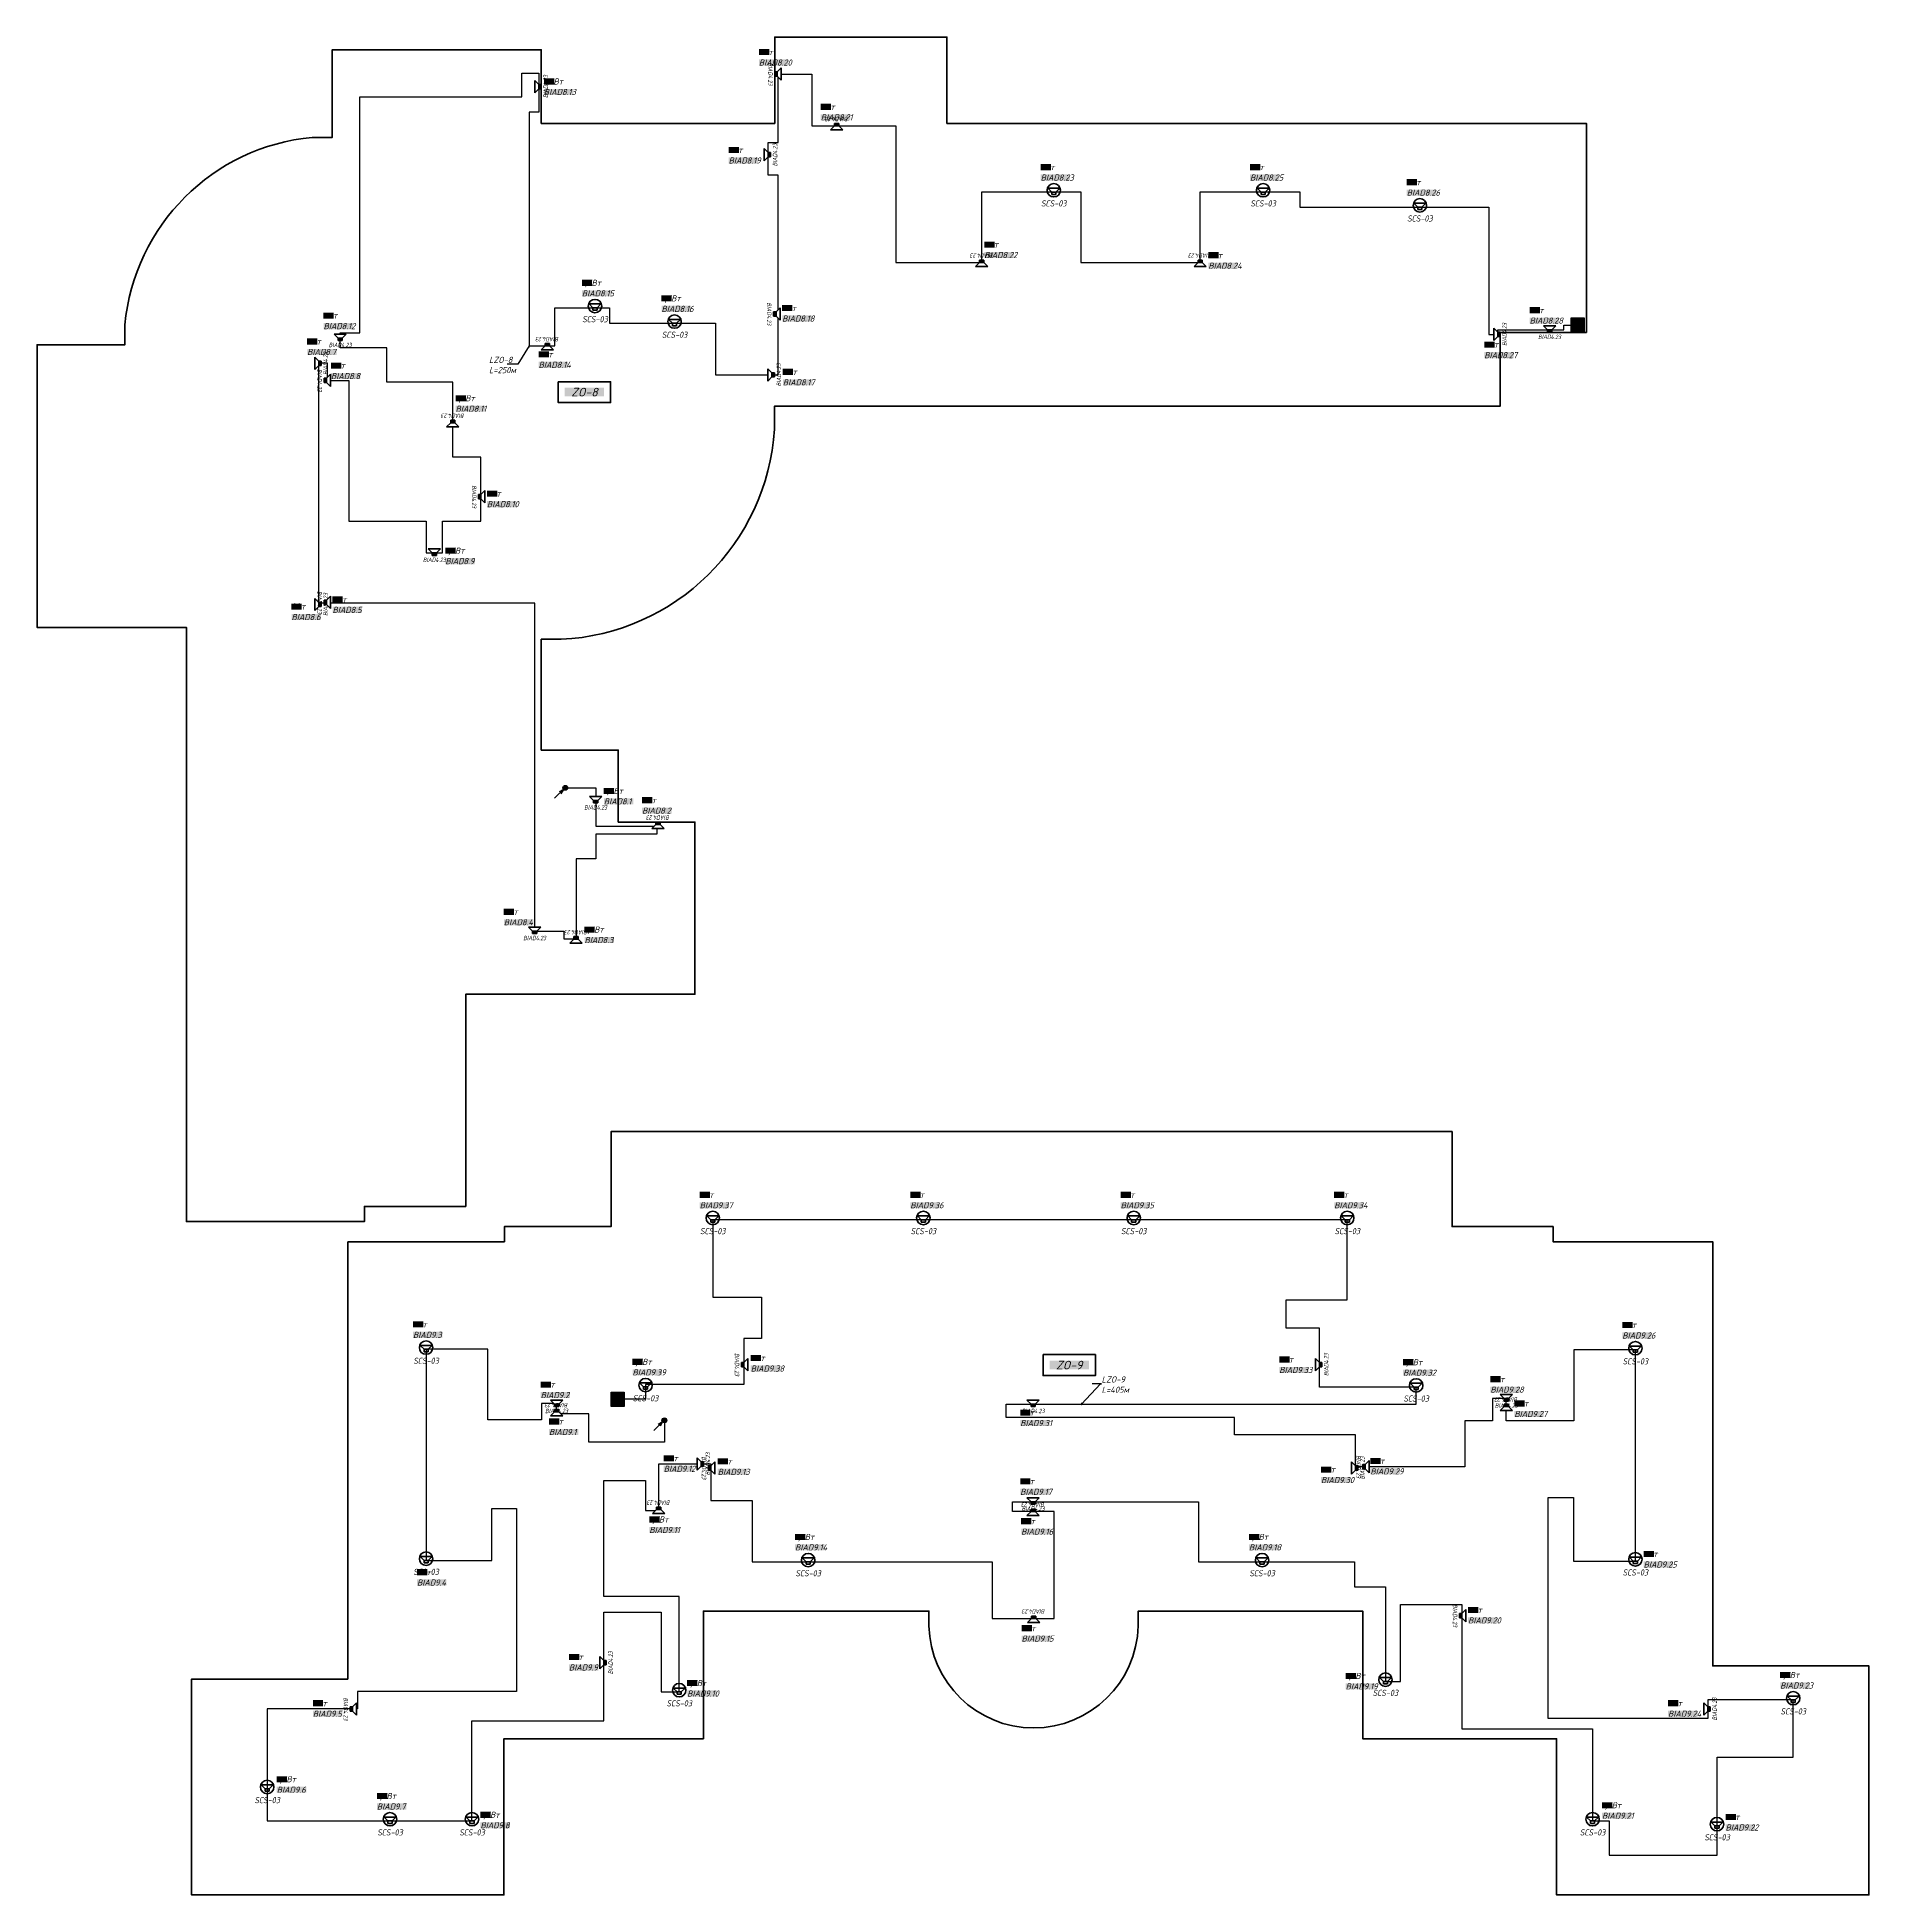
# Model space of a CAD drawing. Extents: x -36024 to 901374, y -269512 to -2349.
# Drawn here: x 565870 to 640366, y -124030 to -48475 of the extents above; entities that cross this region are included whole.
import ezdxf
from ezdxf import colors
from ezdxf.entities.mleader import LeaderData, LeaderLine
from ezdxf.enums import TextEntityAlignment as Align
from ezdxf.math import Vec2, Vec3

# ---------------------------------------------------------------- set-up
doc = ezdxf.new("R2010")
doc.units = 0
doc.header["$LTSCALE"] = 100
doc.set_wipeout_variables(frame=1)
doc.linetypes.add('CONTI', pattern=[0])
doc.layers.get('Defpoints').update_dxf_attribs({"color": 42})
for name, color, linetype in [('_1', 7, 'Continuous'), ('_СОУЭ_Аннотации', 7, 'Continuous'), ('ODG - Проводка', 3, 'Continuous')]:
    doc.layers.add(name, color=color, linetype=linetype)
for name, color, linetype, lineweight in [('_13_СОУЭ_линии', 5, 'Continuous', 70), ('_СОУЭ Оповещение_речевое', 7, 'Continuous', 30), ('НО Оповещатели Речь', 5, 'Continuous', 50), ('Радио', 5, 'Continuous', 30)]:
    doc.layers.add(name, color=color, linetype=linetype, lineweight=lineweight)
doc.styles.add('OlympDesign', font='isocpeui.ttf', dxfattribs={"height": 250})
doc.linetypes.add('Открыто в трубе', pattern='A,2,[1,BDG_GOST,S=1,R=0,X=0,Y=0],-4', length=6)

# ---------------------------------------------------------------- blocks, each defined once
blk = doc.blocks.new('*U75')
at = {"layer": 'НО Оповещатели Речь', "color": 5}
for p, q in [((-84, -184), (-242, -26)), ((-242, -26), (242, -26)), ((-84, -184), (84, -184)), ((-84, -281), (-84, -184)), ((84, -281), (-84, -281)), ((84, -184), (242, -26)), ((84, -281), (84, -184))]:
    blk.add_line(p, q, dxfattribs=at)
blk.add_circle((0, -114), 273, dxfattribs=at)
at = {"layer": 'Defpoints', "lineweight": 50, "ltscale": 100, "style": 'OlympDesign', "width": 0.8}
blk.add_text('SСS-03', height=250, dxfattribs=at).set_placement((0, -649), align=Align.MIDDLE_CENTER)
blk = doc.blocks.new('*U74')
at = {"color": 5}
blk.add_wipeout([(-348, 366), (348, 366), (121, 140), (121, 0), (-121, 0), (-121, 140)], dxfattribs=at).dxf.layer = 'НО Оповещатели Речь'
at = {"layer": 'НО Оповещатели Речь'}
h = blk.add_hatch(color=5, dxfattribs=at)
h.dxf.hatch_style = 1
h.set_gradient(color1=(0, 0, 255), color2=(0, 0, 255), tint=1)
h.paths.add_polyline_path([(-121, 0), (121, 0), (121, 140), (-121, 140)])
at = {"layer": 'НО Оповещатели Речь', "color": 5}
for p, q in [((-121, 140), (-348, 366)), ((-348, 366), (348, 366)), ((121, 140), (-121, 140)), ((-121, 140), (-121, 0)), ((-121, 0), (121, 0)), ((121, 140), (348, 366)), ((121, 0), (121, 140))]:
    blk.add_line(p, q, dxfattribs=at)
at = {"layer": 'Defpoints', "lineweight": 50, "ltscale": 100, "style": 'OlympDesign', "width": 0.8}
blk.add_text('BIAD4.23', height=250, dxfattribs=at).set_placement((0, -250), align=Align.MIDDLE_CENTER)
blk = doc.blocks.new('*U90')
at = {"layer": 'ODG - Проводка'}
h = blk.add_hatch(color=0, dxfattribs=at)
edge = h.paths.add_edge_path()
edge.add_arc((0, 0), 50, 0, 360)
at = {"layer": 'ODG - Проводка', "color": 0}
for points in [[(0, 0), (212, 212)], [(35, 35), (85, 122)], [(35, 35), (122, 85)]]:
    blk.add_lwpolyline(points, dxfattribs=at)
blk.add_circle((0, 0), 50, dxfattribs=at)
blk = doc.blocks.new('SFT-2300-М')
at = {"true_color": 0xffffff}
h = blk.add_hatch(color=7, dxfattribs=at)
h.dxf.hatch_style = 1
h.paths.add_polyline_path([(250, 292), (-274, 292), (-274, -295), (250, -295)])
at = {"layer": '_1', "lineweight": 30}
h = blk.add_hatch(color=5, dxfattribs=at)
h.dxf.hatch_style = 1
h.paths.add_polyline_path([(177, -2, 1), (-202, -2, 1)])
at = {"color": 5, "lineweight": 30}
blk.add_lwpolyline([(-274, 292), (250, 292), (250, -295), (-274, -295)], close=True, dxfattribs=at)
blk.add_circle((-12, -2), 189, dxfattribs=at)
blk = doc.blocks.new('_ArchTick')
at = {"color": 0, "linetype": 'ByBlock', "const_width": 0.15}
blk.add_lwpolyline([(-0.5, -0.5), (0.5, 0.5)], dxfattribs=at)

msp = doc.modelspace()

# ---------------------------------------------------------------- linework, layer by layer
at = {"layer": '_13_СОУЭ_линии', "color": 5, "lineweight": 30}
for points in [[(587350.4, -79005.6), (588585.4, -79005.6), (588585.4, -80563.2), (591078.6, -80563.2), (591078.6, -80887.1), (588585.4, -80887.1), (588585.4, -81887.6), (587788.3, -81887.6), (587788.3, -85155.1), (587300.3, -85155.1), (587300.3, -84851.8), (586109, -84851.8), (586109, -71497.7), (577320.1, -71497.7), (577320.1, -61719.3), (577668.5, -61719.3), (577668.5, -62438.4), (578551.1, -62438.4), (578551.1, -68158.5), (581693.4, -68158.5), (581693.4, -69453.9), (582356.8, -69453.9), (582356.8, -68158.5), (583920.9, -68158.5), (583920.9, -65561.1), (582775.5, -65561.1), (582775.5, -62510.2), (580094.8, -62510.2), (580094.8, -61106.1), (578194, -61106.1), (578194, -60506.3), (578994.3, -60506.3), (578994.3, -50899.8), (585577.2, -50899.8), (585577.2, -49933.7), (586270.1, -49933.7), (586270.1, -51531.2), (585877.8, -51531.2), (585877.8, -61035.2), (586919.5, -61035.2), (586919.5, -59480.9), (589149, -59480.9), (589149, -60112.9), (593457.7, -60112.9), (593457.7, -62209.8), (596002.2, -62209.8), (596002.2, -54083.2), (595620.5, -54083.2), (595620.5, -54083.2), (595600.1, -54083.2), (595600.1, -52764.7), (596002.2, -52764.7), (596002.2, -49974.8), (597374.7, -49974.8), (597374.7, -52085.2), (600791.1, -52085.2), (600791.1, -57640.3), (604285.5, -57640.3), (604285.5, -54772.4), (608310.9, -54772.4), (608310.9, -57640.3), (613170.8, -57640.3), (613170.8, -54772.4), (617229.9, -54772.4), (617229.9, -55384.8), (624916, -55384.8), (624916, -60565.5), (625270.1, -60565.5), (625270.1, -60384.4), (627957.9, -60384.4), (627957.9, -60182.2), (628262.5, -60182.2)], [(591380, -104729.3), (591380, -105614.5), (588306.5, -105614.5), (588306.5, -104462.8), (586995.6, -104462.8), (586995.6, -104039.5), (586378.4, -104039.5), (586378.4, -104710.5), (584202.1, -104710.5), (584202.1, -101842.1), (581688, -101842.1), (581688, -110425), (584366.3, -110425), (584366.3, -108317.9), (585370.1, -108317.9), (585370.1, -115764), (578900.6, -115764), (578900.6, -116469.8), (575225.6, -116469.8), (575225.6, -121024.8), (583555.6, -121024.8), (583555.6, -116954.2), (588915.2, -116954.2), (588915.2, -112531.6), (591247.2, -112531.6), (591247.2, -115774.8), (591984.5, -115774.8), (591984.5, -111901.5), (588915.2, -111901.5), (588915.2, -107184.4), (590605.4, -107184.4), (590605.4, -108397.9), (591148.9, -108397.9), (591148.9, -106502.3), (593270.9, -106502.3), (593270.9, -107995.1), (594949, -107995.1), (594949, -110484.8), (604707.9, -110484.8), (604707.9, -112790.2), (607230.8, -112790.2), (607230.8, -108440.2), (605543.7, -108440.2), (605543.7, -108039.4), (613097.6, -108039.4), (613097.6, -110484.8), (619450.6, -110484.8), (619450.6, -111506.9), (620705.1, -111506.9), (620705.1, -115349.2), (621324.6, -115349.2), (621324.6, -112220.5), (623816, -112220.5), (623816, -117279.6), (629130.6, -117279.6), (629130.6, -121024.8), (629806.7, -121024.8), (629806.7, -122422.3), (634190.6, -122422.3), (634190.6, -118425.3), (637290.7, -118425.3), (637290.7, -116103.3), (633815.2, -116103.3), (633815.2, -116853.1), (627319.3, -116853.1), (627319.3, -107869.9), (628359.4, -107869.9), (628359.4, -110452.3), (630870.6, -110452.3), (630870.6, -101867.1), (628371.5, -101867.1), (628371.5, -104753.5), (625620.6, -104753.5), (625620.6, -103849.4), (625054.1, -103849.4), (625054.1, -104753.5), (623930.2, -104753.5), (623930.2, -106615.4), (619485.2, -106615.4), (619485.2, -105327.2), (614567.3, -105327.2), (614567.3, -104610), (605283.1, -104610), (605283.1, -104069.4), (621955.4, -104069.4), (621955.4, -103379.4), (618017.6, -103379.4), (618017.6, -100985.8), (616669.1, -100985.8), (616669.1, -99824.5), (619153.1, -99824.5), (619153.1, -96570.9), (593348.1, -96570.9), (593348.1, -99718.7), (595330.1, -99718.7), (595330.1, -101408.6), (594613.5, -101408.6), (594613.5, -103271.1), (590615.7, -103271.1), (590615.7, -103876.1), (589739.9, -103876.1)]]:
    msp.add_lwpolyline(points, dxfattribs=at)
at = {"layer": '_СОУЭ_Аннотации', "color": 67, "linetype": 'CONTI', "lineweight": 60, "ltscale": 100, "true_color": 0x727430}
msp.add_lwpolyline([(577060.5, -52551.5), (577870.5, -52551.5), (577870.5, -48984.8), (586370.5, -48984.8), (586370.5, -51984.8), (595870.5, -51984.8), (595870.5, -48474.8), (602870.5, -48474.8), (602870.5, -51984.8), (628880.5, -51984.8), (628880.5, -60484.8), (625370.5, -60484.8), (625370.5, -63484.8), (595855.5, -63484.8), (595855.5, -64424.8, -0.3823436), (587180.4, -72966.1), (586370.4, -72966.1), (586370.4, -77469.8), (589500.4, -77469.8), (589500.4, -80399.8), (592620.5, -80399.8), (592620.5, -87399.8), (588391, -87399.8), (583300.4, -87399.8), (583300.4, -96027.4), (579180.6, -96027.4), (579180.6, -96649.8), (571940.4, -96649.9), (571940.4, -72484.8), (565870.5, -72484.8), (565870.5, -60984.8), (569437.2, -60984.8), (569437.2, -60174.8, -0.3603729)], format="xyb", close=True, dxfattribs=at)
at = {"layer": '_СОУЭ_Аннотации', "color": 1, "linetype": 'CONTI', "lineweight": 60, "ltscale": 100}
for points in [[(587065.8, -62487.7), (589192.1, -62487.7), (589192.1, -63336.2), (587065.8, -63336.2)], [(606782, -102058.8), (608908.2, -102058.8), (608908.2, -102907.3), (606782, -102907.3)]]:
    msp.add_lwpolyline(points, close=True, dxfattribs=at)
at = {"layer": '_СОУЭ_Аннотации', "color": 67, "linetype": 'CONTI', "lineweight": 60, "ltscale": 100, "true_color": 0x727430}
msp.add_lwpolyline([(578500.5, -97469.4), (578500.5, -115254.8), (572150.5, -115254.8), (572150.6, -124029.8), (584850.6, -124029.8), (584850.6, -117679.8), (592970.6, -117679.8), (592970.6, -112489.8), (602140.1, -112489.8), (602140.1, -113089.8, 0.9753084), (610650.3, -113089.8), (610650.3, -112489.8), (619785.6, -112489.8), (619785.6, -117679.8), (627665.6, -117679.8), (627665.6, -124029.8), (640365.6, -124029.8), (640365.6, -114719.8), (634015.6, -114719.8), (634015.6, -97469.4), (627525.6, -97469.4), (627525.6, -96849.8), (623415.6, -96849.8), (623415.6, -92984.8), (589215.6, -92984.8), (589215.6, -96849.8), (584875.6, -96849.8), (584875.5, -97469.4), (578500.6, -97469.4)], format="xyb", dxfattribs=at)

# ---------------------------------------------------------------- block references
for p in [(628536.9, -60180.6), (589490, -103874.5)]:
    msp.add_blockref('SFT-2300-М', p)
at = {"layer": '_СОУЭ Оповещение_речевое', "color": 4, "lineweight": 50}
for p in [(607216.5, -54588.7), (615729.4, -54588.7), (622105.8, -55201.1), (588557.2, -59297.2), (591794.9, -59929.2), (593348.1, -96387.2), (601913.1, -96387.2), (610468, -96387.2), (619153.1, -96387.2), (581688, -101658.4), (630870.6, -101683.4), (590615.7, -103183.2), (621955.4, -103195.7), (581688.1, -110243.6), (597228, -110301.1), (615687.3, -110301.1), (630870.6, -110268.6), (591984.5, -115591.1), (620705.1, -115165.5), (637290.7, -115919.6), (575225.6, -119528.6), (580220.6, -120841.1), (583555.6, -120841.1), (629130.6, -120841.1), (634190.6, -121041.1)]:
    msp.add_blockref('*U75', p, dxfattribs=at)
at = {"layer": 'Радио', "xscale": 2, "yscale": 2, "zscale": 2, "rotation": 178.7329526101915}
for p in [(587350.4, -79005.6), (587350.4, -79005.6), (591380, -104729.3), (591380, -104729.3)]:
    msp.add_blockref('*U90', p, dxfattribs=at)

# ---------------------------------------------------------------- texts
at = {"layer": '_СОУЭ_Аннотации', "color": 7, "linetype": 'Открыто в трубе', "lineweight": 60, "ltscale": 100, "style": 'OlympDesign', "bg_fill": 1, "box_fill_scale": 1, "bg_fill_color": 7, "bg_fill_true_color": 16777215, "bg_fill_transparency": 0}
for s, insert, char_height, width, attachment_point in [('6Вт', (595223.2, -48957, 0), 250, 418.76, 1), ('1,5Вт', (586478.8, -50153), 250, 418.76, 1), ('3Вт', (593991.8, -52940.3), 250, 418.76, 1), ('3Вт', (606683.3, -53634.8), 250, 418.76, 1), ('3Вт', (615196.1, -53634.8), 250, 418.76, 1), ('3Вт', (621572.6, -54247.2), 250, 418.76, 1), ('1,5Вт', (588024, -58343.3), 250, 418.76, 1), ('3Вт', (577516.1, -59678), 250, 418.76, 1), ('1,5Вт', (591261.7, -58975.3), 250, 418.76, 1), ('6Вт', (626568.5, -59453.1, 0), 250, 418.76, 1), ('1,5Вт', (582887.4, -63037, 0), 250, 418.76, 1), ('ZO-8', (588129, -62912), 350, 1602.162, 5), ('6Вт', (590473.2, -79382, 0), 250, 418.76, 1), ('6Вт', (584849.2, -83922.7, 0), 250, 418.76, 1), ('3Вт', (592814.8, -95433.3), 250, 418.76, 1), ('3Вт', (601379.8, -95433.3), 250, 418.76, 1), ('3Вт', (609934.8, -95433.3), 250, 418.76, 1), ('3Вт', (618619.8, -95433.3), 250, 418.76, 1), ('3Вт', (581154.8, -100704.5), 250, 418.76, 1), ('3Вт', (630337.3, -100729.5), 250, 418.76, 1), ('1,5Вт', (590082.5, -102229.3), 250, 418.76, 1), ('ZO-9', (607845.1, -102483.1), 350, 1602.162, 5), ('6Вт', (616387.2, -102131.8, 0), 250, 418.76, 1), ('1,5Вт', (621422.1, -102241.8), 250, 418.76, 1), ('6Вт', (586348.2, -103152, 0), 250, 418.76, 1), ('6Вт', (624973.2, -102932, 0), 250, 418.76, 1), ('6Вт', (591353.4, -106151.1, 0), 250, 418.76, 1), ('3Вт', (605851, -107086.6, 0), 250, 418.76, 1), ('6Вт', (618086.5, -106608.6, 0), 250, 418.76, 1), ('1,5Вт', (596694.7, -109347.2), 250, 418.76, 1), ('1,5Вт', (615154, -109347.2), 250, 418.76, 1), ('3Вт', (631205.3, -110044.8), 250, 418.76, 1), ('3Вт', (581318.8, -110778.1), 250, 418.76, 1), ('6Вт', (587497.7, -114231, 0), 250, 418.76, 1), ('1,5Вт', (592306.3, -115292.4), 250, 418.76, 1), ('1,5Вт', (619087.2, -115002.4), 250, 418.76, 1), ('1,5Вт', (636757.5, -114965.7), 250, 418.76, 1), ('6Вт', (577082.7, -116111.5, 0), 250, 418.76, 1), ('6Вт', (632198.9, -116111.5, 0), 250, 418.76, 1), ('1,5Вт', (575615.4, -119203.9), 250, 418.76, 1), ('1,5Вт', (579687.3, -119887.2), 250, 418.76, 1), ('1,5Вт', (583896.5, -120650.8), 250, 418.76, 1), ('1,5Вт', (629513.7, -120260.7), 250, 418.76, 1), ('3Вт', (634538.6, -120739.7), 250, 418.76, 1)]:
    msp.add_mtext(s, dxfattribs=dict(at, insert=insert, char_height=char_height, width=width, attachment_point=attachment_point))
at = {"layer": '_СОУЭ_Аннотации', "char_height": 250, "width": 1197.062, "attachment_point": 1, "style": 'OlympDesign', "bg_fill": 1, "box_fill_scale": 1, "bg_fill_color": 7, "bg_fill_true_color": 16777215, "bg_fill_transparency": 0}
for s, insert in [('BIAD8.13', (586481.2, -50578.3, 0)), ('BIAD8.19', (593994.1, -53365.6, 0)), ('BIAD8.23', (606685.6, -54060.1, 0)), ('BIAD8.25', (615198.5, -54060.1, 0)), ('BIAD8.26', (621574.9, -54672.5, 0)), ('BIAD8.15', (588026.3, -58768.7, 0)), ('BIAD8.16', (591264, -59400.6, 0)), ('BIAD8.12', (577518.5, -60103.4, 0)), ('BIAD8.14', (586265.8, -61675, 0)), ('BIAD9.37', (592817.1, -95858.7, 0)), ('BIAD9.36', (601382.1, -95858.7, 0)), ('BIAD9.35', (609937.1, -95858.7, 0)), ('BIAD9.34', (618622.1, -95858.7, 0)), ('BIAD9.3', (581157.1, -101129.9, 0)), ('BIAD9.26', (630339.6, -101154.9, 0)), ('BIAD9.39', (590084.8, -102654.7, 0)), ('BIAD9.32', (621424.5, -102667.2, 0)), ('BIAD9.1', (586689.8, -105079, 0)), ('BIAD9.11', (590768.8, -109063.7, 0)), ('BIAD9.16', (605890.5, -109132.3, 0)), ('BIAD9.14', (596697.1, -109772.6, 0)), ('BIAD9.18', (615156.3, -109772.6, 0)), ('BIAD9.25', (631207.6, -110470.2, 0)), ('BIAD9.4', (581321.1, -111203.5, 0)), ('BIAD9.15', (605908.5, -113482.3, 0)), ('BIAD9.19', (619089.5, -115427.8, 0)), ('BIAD9.23', (636759.8, -115391.1, 0)), ('BIAD9.10', (592308.6, -115717.8, 0)), ('BIAD9.6', (575617.7, -119629.3, 0)), ('BIAD9.7', (579689.7, -120312.6, 0)), ('BIAD9.21', (629516, -120686.1, 0)), ('BIAD9.8', (583898.8, -121076.2, 0)), ('BIAD9.22', (634540.9, -121165.1, 0))]:
    msp.add_mtext(s, dxfattribs=dict(at, insert=insert))

# ---------------------------------------------------------------- next in the draw order: block references
at = {"layer": '_СОУЭ Оповещение_речевое', "color": 4, "lineweight": 50, "xscale": 0.71930163509888, "yscale": 0.71930163509888, "zscale": 0.71930163509888}
for p, rotation in [((595870.5, -49974.8), 270), ((586370.5, -50484.8), 90), ((598385.5, -51984.8), 180), ((595700.5, -53259.8), 90), ((604285.5, -57539.9), 180), ((613170.8, -57539.9), 180), ((595820.5, -59731.1), 270), ((625370.5, -60565.5), 90), ((586620.5, -60934.8), 180), ((577420.5, -61745.3), 89.99999999999999), ((595855.5, -62209.8), 89.99999999999999), ((582775.5, -64054.8), 180), ((583820.5, -67164.5), 270), ((577420.5, -71549.3), 89.99999999999999), ((591120.5, -80399.8), 180), ((587788.3, -85054.7), 180), ((594513.1, -102462.5), 270), ((618118, -102462.5), 89.99999999999999), ((593170.6, -106665.4), 270), ((619585.6, -106665.4), 89.99999999999999), ((591148.9, -108259.8), 180), ((606395.6, -112689.8), 180), ((623715.6, -112676.3), 270), ((589015.6, -114589.2), 89.99999999999999), ((578600.6, -116469.8), 270), ((633915.6, -116469.8), 89.99999999999999)]:
    msp.add_blockref('*U74', p, dxfattribs=dict(at, rotation=rotation))
for p in [(627380.5, -60484.8), (582024.7, -69554.3), (588585.4, -79619.8), (586105.8, -84934.7), (586995.6, -104169.8), (606377.6, -104169.8), (625620.6, -103949.8), (606377.6, -108139.8)]:
    msp.add_blockref('*U74', p, dxfattribs=at)

# ---------------------------------------------------------------- next in the draw order: leaders
ml = msp.add_multileader_mtext('Standard')
ml.set_content('LZO-9^JL=405м', color=256, style='OlympDesign')
ml.set_leader_properties(color=256, linetype='ByLayer', lineweight=-1)
ml.set_arrow_properties(name='ARCHTICK')
ml.build(insert=Vec2(0, 0))
ml.multileader.update_dxf_attribs({"text_left_attachment_type": 6, "text_right_attachment_type": 6, "dogleg_length": 50, "arrow_head_size": 100})
ctx = ml.context
ctx.base_point, ctx.char_height, ctx.arrow_head_size, ctx.landing_gap_size, ctx.plane_origin = Vec3(609162.8, -103244), 250, 100, 0, Vec3(608171.9, -103738.5)
ctx.left_attachment, ctx.right_attachment = 6, 6
notes = []
notes.append((ctx, [(1, (1, 1, 0), (609112.8, -103244), (1, 0), 50, [(0, [(608338.3, -104069.4)], 0, [])])]))
ctx.mtext.insert, ctx.mtext.width, ctx.mtext.flow_direction = Vec3(609162.8, -102944), 383.666, 5
ctx.mtext.has_bg_fill, ctx.mtext.bg_color, ctx.mtext.bg_scale_factor, ctx.mtext.bg_transparency, ctx.mtext.use_window_bg_color = 1, -1027028792, 1.5, 0, 1
for ctx, leaders in notes:
    for number, flags, end, landing, length, lines in leaders:
        leader = LeaderData()
        leader.index, (leader.has_last_leader_line, leader.has_dogleg_vector, leader.attachment_direction) = number, flags
        leader.last_leader_point, leader.dogleg_vector, leader.dogleg_length = Vec3(end), Vec3(landing), length
        for number, points, colour, breaks in lines:
            line = LeaderLine()
            line.index, line.vertices, line.color, line.breaks = number, Vec3.list(points), colors.encode_raw_color(colour), breaks
            leader.lines.append(line)
        ctx.leaders.append(leader)

# ---------------------------------------------------------------- next in the draw order: block references
for p, rotation in [((577540.5, -62434.8), 270), ((577540.5, -71464.5), 270), ((586995.6, -104289.8), 180), ((625620.6, -104069.8), 180), ((592970.6, -106502.3), 89.99999999999999), ((619785.6, -106615.4), 270), ((606377.6, -108339.8), 180)]:
    msp.add_blockref('*U74', p, dxfattribs=dict(at, rotation=rotation))

# ---------------------------------------------------------------- next in the draw order: texts
at = {"layer": '_СОУЭ_Аннотации', "char_height": 250, "width": 1197.062, "attachment_point": 1, "style": 'OlympDesign', "bg_fill": 1, "box_fill_scale": 1, "bg_fill_color": 7, "bg_fill_true_color": 16777215, "bg_fill_transparency": 0}
for s, insert in [('BIAD8.20', (595225.5, -49382.4, 0)), ('BIAD8.21', (597740.5, -51610.8, 0)), ('BIAD8.22', (604394.1, -57212.2, 0)), ('BIAD8.24', (613504.5, -57644.8, 0)), ('BIAD8.18', (596171.4, -59794.1, 0)), ('BIAD8.28', (626570.8, -59878.5, 0)), ('BIAD8.7', (576853, -61152.9, 0)), ('BIAD8.27', (624725.5, -61283.9, 0)), ('BIAD8.17', (596199.6, -62388.8, 0)), ('BIAD8.11', (582889.7, -63462.4, 0)), ('BIAD8.10', (584164.6, -67343.5, 0)), ('BIAD8.9', (582473, -69661.3, 0)), ('BIAD8.1', (588919.4, -79431.9, 0)), ('BIAD8.2', (590475.5, -79807.4, 0)), ('BIAD8.4', (584851.5, -84348.1, 0)), ('BIAD8.3', (588132.4, -85073.4, 0)), ('BIAD9.38', (594894.3, -102498.9, 0)), ('BIAD9.33', (616389.5, -102557.1, 0)), ('BIAD9.31', (605853.3, -104717.2)), ('BIAD9.20', (624067.4, -112743.4, 0)), ('BIAD9.9', (587500, -114656.3, 0)), ('BIAD9.5', (577085, -116536.9, 0)), ('BIAD9.24', (632201.2, -116536.9, 0))]:
    msp.add_mtext(s, dxfattribs=dict(at, insert=insert))
at = {"layer": '_СОУЭ_Аннотации', "color": 7, "linetype": 'Открыто в трубе', "lineweight": 60, "ltscale": 100, "char_height": 250, "width": 418.76, "attachment_point": 1, "style": 'OlympDesign', "bg_fill": 1, "box_fill_scale": 1, "bg_fill_color": 7, "bg_fill_true_color": 16777215, "bg_fill_transparency": 0}
for s, insert in [('6Вт', (597738.2, -51185.5, 0)), ('3Вт', (604391.8, -56786.9, 0)), ('3Вт', (613502.1, -57219.4, 0)), ('6Вт', (596169, -59368.8, 0)), ('3Вт', (576850.7, -60727.5, 0)), ('6Вт', (624723.2, -60858.6, 0)), ('6Вт', (586263.4, -61249.6, 0)), ('6Вт', (596197.2, -61963.5, 0)), ('3Вт', (584162.2, -66918.2, 0)), ('1,5Вт', (582470.6, -69236, 0)), ('3Вт', (576214.6, -71509, 0)), ('1,5Вт', (588917.1, -79006.5, 0)), ('1,5Вт', (588130.1, -84648, 0)), ('6Вт', (594891.9, -102073.5, 0)), ('3Вт', (605851, -104291.8, 0)), ('1,5Вт', (590766.5, -108638.3, 0)), ('6Вт', (624065.1, -112318, 0)), ('3Вт', (605906.2, -113057, 0))]:
    msp.add_mtext(s, dxfattribs=dict(at, insert=insert))

# ---------------------------------------------------------------- next in the draw order: block references
at = {"layer": '_СОУЭ Оповещение_речевое', "color": 4, "lineweight": 50, "xscale": 0.71930163509888, "yscale": 0.71930163509888, "zscale": 0.71930163509888}
msp.add_blockref('*U74', (578194, -60814.8), dxfattribs=at)

# ---------------------------------------------------------------- next in the draw order: texts
at = {"layer": '_СОУЭ_Аннотации', "color": 7, "linetype": 'Открыто в трубе', "lineweight": 60, "ltscale": 100, "char_height": 250, "width": 418.76, "attachment_point": 1, "style": 'OlympDesign', "bg_fill": 1, "box_fill_scale": 1, "bg_fill_color": 7, "bg_fill_true_color": 16777215, "bg_fill_transparency": 0}
for s, insert in [('6Вт', (577819.4, -61709.1, 0)), ('6Вт', (577882.2, -71218.2, 0)), ('6Вт', (625946.4, -103921.2, 0)), ('6Вт', (586687.5, -104653.6, 0)), ('6Вт', (593549.4, -106276.5, 0)), ('6Вт', (620092.5, -106257.1, 0)), ('3Вт', (605888.2, -108707, 0))]:
    msp.add_mtext(s, dxfattribs=dict(at, insert=insert))
at = {"layer": '_СОУЭ_Аннотации', "char_height": 250, "width": 1197.062, "attachment_point": 1, "style": 'OlympDesign', "bg_fill": 1, "box_fill_scale": 1, "bg_fill_color": 7, "bg_fill_true_color": 16777215, "bg_fill_transparency": 0}
for s, insert in [('BIAD8.8', (577821.7, -62134.4, 0)), ('BIAD8.5', (577884.6, -71643.5, 0)), ('BIAD8.6', (576216.9, -71934.3, 0)), ('BIAD9.28', (624975.6, -103357.4, 0)), ('BIAD9.2', (586350.6, -103577.4, 0)), ('BIAD9.27', (625948.8, -104346.5, 0)), ('BIAD9.12', (591355.8, -106576.5, 0)), ('BIAD9.13', (593551.7, -106701.8, 0)), ('BIAD9.30', (618088.9, -107034, 0)), ('BIAD9.29', (620094.8, -106682.5, 0)), ('BIAD9.17', (605853.3, -107512))]:
    msp.add_mtext(s, dxfattribs=dict(at, insert=insert))

# ---------------------------------------------------------------- next in the draw order: leaders
ml = msp.add_multileader_mtext('Standard')
ml.set_content('LZO-8^JL=250м', color=256, style='OlympDesign')
ml.set_leader_properties(color=256, linetype='ByLayer', lineweight=-1)
ml.set_arrow_properties(name='ARCHTICK')
ml.build(insert=Vec2(0, 0))
ml.multileader.update_dxf_attribs({"text_left_attachment_type": 6, "text_right_attachment_type": 6, "dogleg_length": 50, "arrow_head_size": 100})
ctx = ml.context
ctx.base_point, ctx.char_height, ctx.arrow_head_size, ctx.landing_gap_size, ctx.plane_origin = Vec3(584247.9, -61774.7), 250, 100, 0, Vec3(585711.3, -60704.3)
ctx.left_attachment, ctx.right_attachment = 6, 6
notes = []
notes.append((ctx, [(0, (1, 1, 0), (585417.6, -61774.7), (-1, 0), 50, [(0, [(585877.8, -61035.2)], 0, [])])]))
ctx.mtext.insert, ctx.mtext.width, ctx.mtext.flow_direction = Vec3(584247.9, -61474.7), 383.666, 5
ctx.mtext.has_bg_fill, ctx.mtext.bg_color, ctx.mtext.bg_scale_factor, ctx.mtext.bg_transparency, ctx.mtext.use_window_bg_color = 1, -1027028792, 1.5, 0, 1
for ctx, leaders in notes:
    for number, flags, end, landing, length, lines in leaders:
        leader = LeaderData()
        leader.index, (leader.has_last_leader_line, leader.has_dogleg_vector, leader.attachment_direction) = number, flags
        leader.last_leader_point, leader.dogleg_vector, leader.dogleg_length = Vec3(end), Vec3(landing), length
        for number, points, colour, breaks in lines:
            line = LeaderLine()
            line.index, line.vertices, line.color, line.breaks = number, Vec3.list(points), colors.encode_raw_color(colour), breaks
            leader.lines.append(line)
        ctx.leaders.append(leader)

doc.saveas('drawing.dxf')
